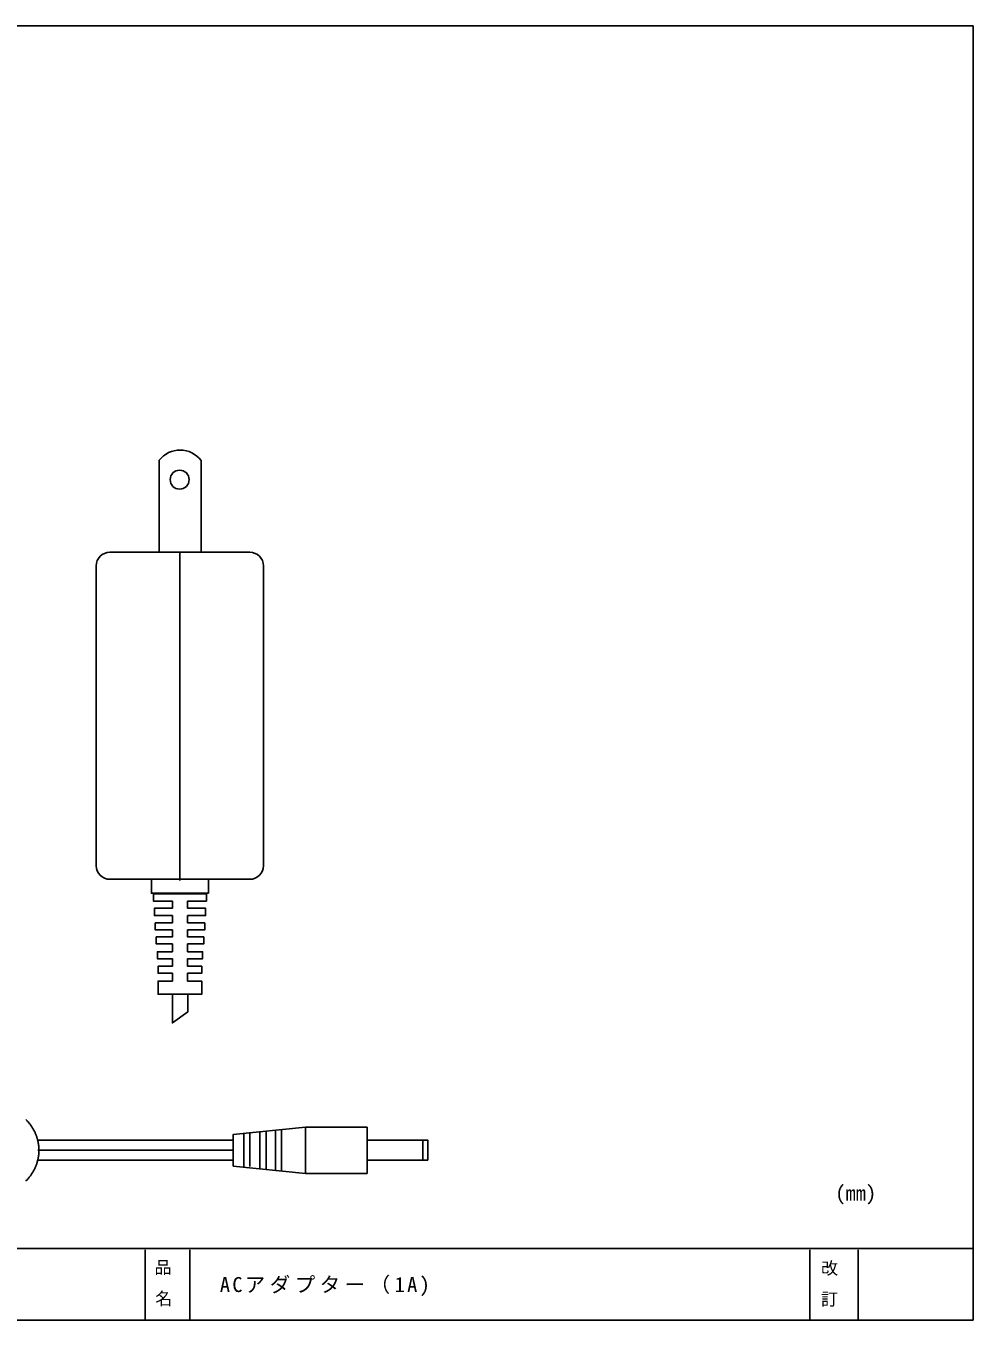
# Model space of a CAD drawing. Units: millimetres on the paper. Extents: x -142 to 142, y -95 to 95.
# Drawn here: x 3.1 to 141.8, y -94.8 to 94.8 of the extents above; entities that cross this region are included whole.
import ezdxf
from ezdxf.enums import TextEntityAlignment as Align

# ---------------------------------------------------------------- set-up
doc = ezdxf.new("R2010")
doc.units = ezdxf.units.MM
for name, color, linetype in [('0-0_0', 7, 'Continuous'), ('0-1_外形線', 7, 'Continuous'), ('0-3_枠', 7, 'Continuous')]:
    doc.layers.add(name, color=color, linetype=linetype)
doc.styles.add('ＭＳ ゴシック', font='')
doc.styles.get('ＭＳ ゴシック').set_extended_font_data('MS Gothic')

msp = doc.modelspace()

# ---------------------------------------------------------------- linework, layer by layer
at = {"layer": '0-0_0'}
for p, q in [((35.848, 17.687), (15.348, 17.687)), ((25.598, 17.687), (25.598, -30.417)), ((13.348, 15.687), (13.348, -28.24)), ((37.848, 15.687), (37.848, -28.24)), ((15.348, -30.24), (35.848, -30.24)), ((29.814, -30.299), (29.814, -32.283)), ((34.965, -67.425), (34.965, -72.334)), ((35.876, -67.425), (35.876, -72.334)), ((37.316, -67.27), (37.316, -72.687)), ((38.228, -67.16), (38.228, -72.687)), ((39.609, -67.042), (39.609, -72.878)), ((40.521, -67.042), (40.521, -72.878)), ((4.787, -68.453), (33.45, -68.453)), ((4.787, -69.923), (33.45, -69.923)), ((61.215, -68.453), (61.215, -71.246)), ((4.787, -71.379), (33.45, -71.379)), ((61.92, -71.379), (53.072, -71.379))]:
    msp.add_line(p, q, dxfattribs=at)
for points in [[(22.6, 31.211), (22.6, 17.687), (28.714, 17.687), (28.714, 31.149)], [(18.266, 17.687), (18.443, 17.687), (18.624, 17.687), (18.809, 17.687), (18.998, 17.687), (19.19, 17.687), (19.385, 17.687), (19.584, 17.687), (19.786, 17.687), (19.991, 17.687), (20.199, 17.687), (20.41, 17.687), (20.624, 17.687), (20.84, 17.687), (21.058, 17.687), (21.279, 17.687), (21.503, 17.687), (21.728, 17.687), (21.955, 17.687), (22.184, 17.687), (22.415, 17.687), (22.648, 17.687), (22.882, 17.687), (23.117, 17.687), (23.354, 17.687), (23.592, 17.687), (23.831, 17.687), (24.07, 17.687), (24.311, 17.687), (24.552, 17.687), (24.794, 17.687), (25.036, 17.687), (25.278, 17.687), (25.521, 17.687), (25.764, 17.687), (26.006, 17.687), (26.249, 17.687), (26.491, 17.687), (26.733, 17.687), (26.974, 17.687)], [(22.6, 17.687), (22.6, 17.69), (22.6, 17.697), (22.6, 17.71), (22.6, 17.727), (22.6, 17.749), (22.6, 17.775), (22.6, 17.806), (22.6, 17.842), (22.6, 17.881), (22.6, 17.926), (22.6, 17.974), (22.6, 18.027), (22.6, 18.083), (22.6, 18.144), (22.6, 18.209), (22.6, 18.277), (22.6, 18.349), (22.6, 18.425), (22.6, 18.505), (22.6, 18.588)], [(26.974, 17.687), (27.215, 17.687), (27.454, 17.687), (27.693, 17.687), (27.931, 17.687), (28.168, 17.687), (28.403, 17.687), (28.637, 17.687), (28.87, 17.687), (29.101, 17.687), (29.33, 17.687), (29.557, 17.687), (29.782, 17.687), (30.006, 17.687), (30.227, 17.687), (30.445, 17.687), (30.661, 17.687), (30.875, 17.687), (31.086, 17.687), (31.294, 17.687), (31.499, 17.687), (31.701, 17.687), (31.9, 17.687), (32.095, 17.687), (32.287, 17.687), (32.476, 17.687), (32.661, 17.687), (32.842, 17.687), (33.019, 17.687)], [(28.714, 18.588), (28.714, 18.505), (28.714, 18.425), (28.714, 18.349), (28.714, 18.277), (28.714, 18.209), (28.714, 18.144), (28.714, 18.083), (28.714, 18.027), (28.714, 17.974), (28.714, 17.926), (28.714, 17.881), (28.714, 17.842), (28.714, 17.806), (28.714, 17.775), (28.714, 17.749), (28.714, 17.727), (28.714, 17.71), (28.714, 17.697), (28.714, 17.69), (28.714, 17.687)], [(22.882, -30.24), (22.648, -30.24), (22.415, -30.24), (22.184, -30.24), (21.955, -30.24), (21.728, -30.24), (21.503, -30.24), (21.279, -30.24), (21.058, -30.24), (20.84, -30.24), (20.624, -30.24), (20.41, -30.24), (20.199, -30.24), (19.991, -30.24), (19.786, -30.24), (19.584, -30.24), (19.385, -30.24), (19.19, -30.24), (18.998, -30.24), (18.809, -30.24), (18.624, -30.24), (18.443, -30.24), (18.266, -30.24), (18.093, -30.24), (17.924, -30.24)], [(29.814, -32.283), (21.436, -32.283), (21.436, -30.299)], [(31.499, -30.24), (31.294, -30.24), (31.086, -30.24), (30.875, -30.24), (30.661, -30.24), (30.445, -30.24), (30.227, -30.24), (30.006, -30.24), (29.782, -30.24), (29.557, -30.24), (29.33, -30.24), (29.101, -30.24), (28.87, -30.24), (28.637, -30.24), (28.403, -30.24), (28.168, -30.24), (27.931, -30.24), (27.693, -30.24), (27.454, -30.24), (27.215, -30.24), (26.974, -30.24), (26.733, -30.24), (26.491, -30.24), (26.249, -30.24), (26.006, -30.24), (25.764, -30.24), (25.521, -30.24), (25.278, -30.24), (25.036, -30.24), (24.794, -30.24), (24.552, -30.24), (24.311, -30.24)], [(29.523, -33.43), (29.523, -32.372), (21.727, -32.372), (21.727, -33.43), (24.508, -33.43), (24.508, -34.488), (21.881, -34.488), (21.881, -35.547), (24.508, -35.547), (24.508, -36.621), (21.999, -36.621), (21.999, -37.647), (24.508, -37.647), (24.508, -38.679), (22.146, -38.679), (22.146, -39.704), (24.508, -39.704), (24.508, -40.856), (22.322, -40.858), (22.323, -41.883), (24.508, -41.881), (24.508, -42.973), (22.425, -42.974), (22.426, -43.999), (24.508, -43.998), (24.508, -45.148), (22.425, -45.149), (22.426, -47.088), (28.826, -47.083), (28.824, -45.144), (26.742, -45.146), (26.742, -43.996), (28.825, -43.994), (28.824, -42.969), (26.742, -42.97), (26.742, -41.879), (28.928, -41.877), (28.927, -40.852), (26.742, -40.854), (26.742, -39.704)], [(26.742, -39.704), (29.104, -39.704), (29.104, -38.679), (26.742, -38.679), (26.742, -37.647), (29.251, -37.647), (29.251, -36.621), (26.742, -36.621), (26.742, -35.547), (29.369, -35.547), (29.369, -34.488), (26.742, -34.488), (26.742, -33.43), (29.523, -33.43)], [(24.518, -47.144), (24.518, -51.29), (26.767, -49.68), (26.767, -47.144)], [(3.038, -65.442), (3.105, -65.508)], [(3.105, -65.508), (3.172, -65.575), (3.237, -65.643), (3.302, -65.712), (3.365, -65.782), (3.427, -65.853), (3.489, -65.924), (3.549, -65.997), (3.608, -66.07), (3.666, -66.145), (3.723, -66.22), (3.779, -66.296), (3.834, -66.373), (3.887, -66.45), (3.94, -66.529), (3.991, -66.608), (4.041, -66.688), (4.09, -66.769), (4.138, -66.851), (4.184, -66.933), (4.229, -67.017), (4.273, -67.1), (4.316, -67.185), (4.358, -67.27), (4.398, -67.356), (4.437, -67.443), (4.475, -67.531), (4.511, -67.619), (4.546, -67.707), (4.58, -67.797), (4.612, -67.887), (4.644, -67.977), (4.673, -68.069), (4.702, -68.161), (4.729, -68.253), (4.754, -68.346), (4.778, -68.439), (4.801, -68.534), (4.822, -68.628), (4.842, -68.723)], [(4.842, -68.723), (4.861, -68.819), (4.878, -68.915), (4.893, -69.012), (4.907, -69.109), (4.919, -69.207), (4.93, -69.305), (4.94, -69.403), (4.948, -69.502), (4.954, -69.602), (4.959, -69.701), (4.962, -69.801), (4.963, -69.902), (4.963, -70.003), (4.962, -70.104), (4.959, -70.204), (4.954, -70.304), (4.948, -70.403), (4.94, -70.502), (4.93, -70.601), (4.919, -70.699), (4.907, -70.796), (4.893, -70.893), (4.878, -70.99), (4.861, -71.086), (4.842, -71.182), (4.822, -71.277), (4.801, -71.372), (4.778, -71.466), (4.754, -71.559), (4.729, -71.652), (4.702, -71.745), (4.673, -71.837), (4.644, -71.928), (4.612, -72.019), (4.58, -72.109), (4.546, -72.198), (4.511, -72.287), (4.475, -72.375), (4.437, -72.462)], [(53.072, -68.453), (61.92, -68.453), (61.92, -71.379)], [(4.437, -72.462), (4.398, -72.549), (4.358, -72.635), (4.316, -72.72), (4.273, -72.805), (4.229, -72.889), (4.184, -72.972), (4.138, -73.054), (4.09, -73.136), (4.041, -73.217), (3.991, -73.297), (3.94, -73.377), (3.887, -73.455), (3.834, -73.533), (3.779, -73.61), (3.723, -73.686), (3.666, -73.761), (3.608, -73.835), (3.549, -73.909), (3.489, -73.981), (3.427, -74.053), (3.365, -74.124), (3.302, -74.193), (3.237, -74.262), (3.172, -74.33), (3.105, -74.397), (3.038, -74.463)]]:
    msp.add_lwpolyline(points, dxfattribs=at)
for points in [[(43.99, -73.334), (33.436, -72.275), (33.436, -67.63), (43.99, -66.572)], [(53.045, -73.334), (43.99, -73.334), (43.99, -66.572), (53.045, -66.572)]]:
    msp.add_lwpolyline(points, close=True, dxfattribs=at)
msp.add_circle((25.576, 28.337), 1.389, dxfattribs=at)
for centre, radius, start, end in [((25.633, 28.806), 3.871, 37.25055, 141.58746), ((15.348, 15.687), 2, 90, 180), ((35.848, 15.687), 2, 0, 90), ((15.348, -28.24), 2, 180, 270), ((35.848, -28.24), 2, 270, 0)]:
    msp.add_arc(centre, radius, start, end, dxfattribs=at)
at = {"layer": '0-3_枠'}
for p, q in [((141.803, -84.358), (-141.803, -84.354)), ((20.51, -84.522), (20.51, -94.842)), ((27.092, -84.522), (27.092, -94.842)), ((117.874, -84.522), (117.874, -94.842)), ((124.987, -84.522), (124.987, -94.842))]:
    msp.add_line(p, q, dxfattribs=at)
msp.add_lwpolyline([(-141.803, 94.842), (141.803, 94.842), (141.803, -94.842), (-141.803, -94.842)], close=True, dxfattribs=at)

# ---------------------------------------------------------------- texts
at = {"layer": '0-1_外形線', "insert": (31.465, -91.316), "char_height": 2.199, "attachment_point": 7, "style": 'ＭＳ ゴシック'}
msp.add_mtext('\\T1.22;ACアダプター（1A)', dxfattribs=at)
at = {"layer": '0-3_枠', "style": 'ＭＳ ゴシック'}
for s, height, p in [('(mm)', 2.199, (121.616, -77.977)), ('品', 1.833, (21.897, -88.569)), ('改', 1.833, (119.527, -88.697)), ('名', 1.833, (22.011, -93.148)), ('訂', 1.833, (119.527, -93.233))]:
    msp.add_text(s, height=height, dxfattribs=at).set_placement(p, align=Align.BOTTOM_LEFT)

doc.saveas('drawing.dxf')
